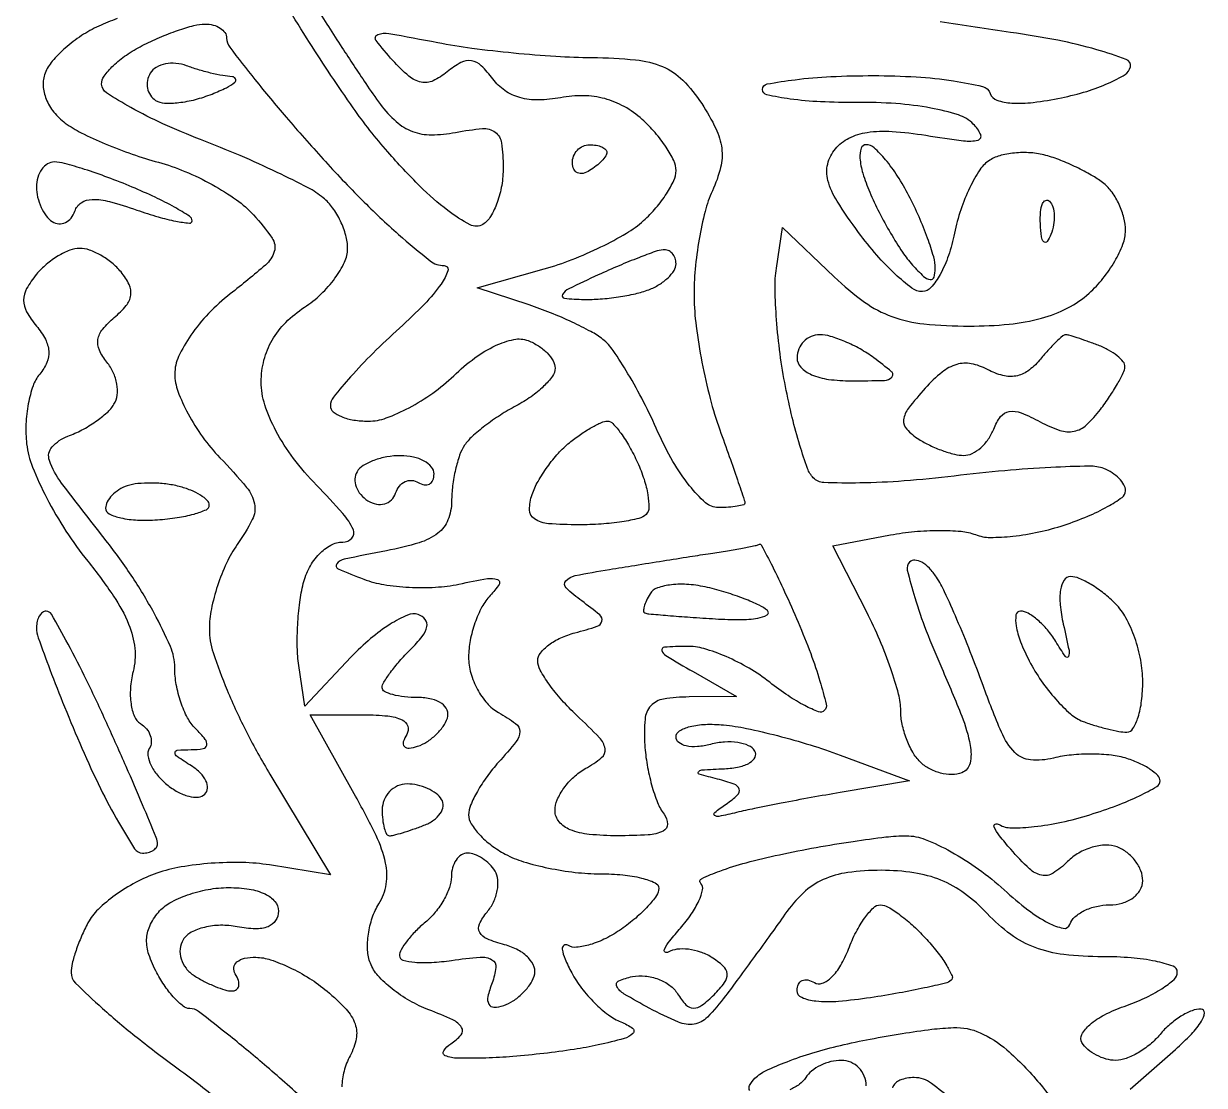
# Model space of a CAD drawing. Extents: x 3.4 to 43.8, y 4.7 to 62.8.
# Drawn here: x 3.41 to 9.18, y 27.46 to 32.66 of the extents above; entities that cross this region are included whole.
import ezdxf

# ---------------------------------------------------------------- set-up
doc = ezdxf.new("R2010")
doc.units = 0
doc.header["$MEASUREMENT"] = 0

msp = doc.modelspace()

# ---------------------------------------------------------------- linework, layer by layer
for points in [[(4.832518, 32.743945, 0.002987), (4.963767, 32.539449, 0.002892), (5.079741, 32.363345, 0.012559), (5.151704, 32.261093, 0.050808), (5.229053, 32.176366, 0.093329), (5.308754, 32.128239, 0.091166), (5.401815, 32.111757, 0.046717), (5.52015, 32.123618, -0.026706), (5.651549, 32.142117, -0.182445), (5.713419, 32.124697, -0.202731), (5.744671, 32.072012, -0.033849), (5.7528, 31.952068, -0.041952), (5.745437, 31.864462, -0.043894), (5.723558, 31.780681, -0.048049), (5.691477, 31.712395, -0.121087), (5.653251, 31.673461, -0.266757), (5.590763, 31.671448, -0.040578), (5.481565, 31.741485, -0.033309), (5.345549, 31.860297, -0.016362), (5.188204, 32.028018, -0.027678), (5.018444, 32.244318, -0.010441), (4.804649, 32.564176, -0.010305), (4.585996, 32.922645, -0.012363)], [(3.86376, 32.680914, 0.020647), (3.773335, 32.644141, 0.03861), (3.688852, 32.59747, 0.034697), (3.609293, 32.536831, 0.036419), (3.545574, 32.472081, 0.084741), (3.51095, 32.413723, 0.105524), (3.501283, 32.352316, 0.082533), (3.515968, 32.286281, 0.07488), (3.553321, 32.222965, 0.064325), (3.609432, 32.169651, 0.042344), (3.68806, 32.121796, 0.015883), (3.805411, 32.067929, 0.015602), (3.93758, 32.017065, 0.018286), (4.065901, 31.977426, -0.034324), (4.19481, 31.933034, -0.026353), (4.328752, 31.867841, -0.026963), (4.448022, 31.793135, -0.055493), (4.530408, 31.72024, -0.030287), (4.621377, 31.606591, -0.228749), (4.632341, 31.54062, -0.145831), (4.588997, 31.47369, -0.010609), (4.416943, 31.333051, 0.035837), (4.311027, 31.237174, 0.039462), (4.223557, 31.130013, 0.043301), (4.164069, 31.025911, 0.108573), (4.1454, 30.940948, 0.089285), (4.160705, 30.855921, 0.034483), (4.210306, 30.746366, 0.032781), (4.281799, 30.632233, 0.034722), (4.366356, 30.53073, -0.015758), (4.496941, 30.385534, -0.126824), (4.535562, 30.305309, -0.169565), (4.524617, 30.227408, -0.033888), (4.450956, 30.105427, 0.043837), (4.398725, 30.014917, 0.029316), (4.354655, 29.903664, 0.029538), (4.324447, 29.789876, 0.050149), (4.3146, 29.691949, 0.079995), (4.333218, 29.576327, 0.01894), (4.40174, 29.392709, 0.019014), (4.497695, 29.18517, 0.01773), (4.611247, 28.980515), (4.907894, 28.487884), (4.60945, 28.536315, 0.034937), (4.476661, 28.548436, 0.023395), (4.324124, 28.544531, 0.023596), (4.175952, 28.52673, 0.042196), (4.057217, 28.496274, 0.038915), (3.953987, 28.451012, 0.033685), (3.853652, 28.388337, 0.035142), (3.770321, 28.318722, 0.078458), (3.720614, 28.253063, 0.021198), (3.688915, 28.187274, 0.019834), (3.662127, 28.117578, 0.020261), (3.643335, 28.053855, 0.061642), (3.6378, 28.009132, 0.201991), (3.659247, 27.95821, 0.010496), (3.791818, 27.83407, 0.015261), (3.96122, 27.691079, 0.010374), (4.162116, 27.538424, -0.014876), (4.374414, 27.374069, -0.014435)], [(8.821847, 27.438684), (9.042773, 27.633369, 0.02081), (9.121098, 27.708404, 0.049716), (9.170782, 27.77165, 0.120372), (9.18461, 27.812428, 0.431699), (9.168309, 27.830727, 0.103211), (9.124259, 27.822817, 0.042741), (9.070002, 27.795338, 0.039918), (9.014947, 27.754857, 0.041087), (8.9676, 27.7065, -0.046298), (8.919059, 27.657945, -0.040918), (8.860452, 27.616877, -0.043127), (8.801057, 27.58868, -0.089495), (8.750734, 27.5796, -0.068595), (8.704087, 27.58603, -0.0525), (8.656197, 27.605094, -0.053421), (8.614301, 27.633176, -0.080166), (8.585547, 27.666389, -0.273323), (8.584749, 27.706397, -0.087021), (8.624083, 27.754323, -0.059096), (8.696235, 27.802829, -0.034613), (8.792054, 27.843865, 0.024489), (8.891688, 27.884168, 0.034354), (8.975782, 27.930333, 0.036708), (9.036217, 27.975716, 0.216623), (9.0522, 28.010876, 0.317832), (9.031191, 28.040588, 0.033573), (8.944701, 28.06478, 0.031772), (8.826516, 28.081687, 0.019645), (8.686247, 28.0872, -0.028502), (8.497375, 28.097975, -0.06118), (8.355768, 28.132057, -0.068904), (8.237347, 28.196134, -0.04579), (8.1216, 28.2987, 0.045193), (8.011027, 28.396915, 0.062226), (7.895279, 28.461914, 0.059583), (7.763203, 28.498232, 0.037348), (7.603203, 28.5102, 0.033127), (7.438852, 28.499299, 0.074141), (7.318882, 28.46474, 0.082603), (7.222264, 28.399585, 0.049611), (7.1315, 28.294733, -0.002229), (7.063196, 28.19882, -0.001442), (6.983329, 28.088395, -0.001449), (6.904663, 27.980942, -0.002743), (6.840537, 27.894874, -0.030153), (6.752023, 27.79108, -0.162952), (6.687248, 27.757247, -0.142109), (6.610264, 27.766846, -0.021114), (6.467858, 27.835391, -0.010397), (6.34478, 27.904497, -0.13754), (6.309043, 27.941722, -0.437529), (6.318462, 27.968936, -0.055054), (6.385183, 27.989774, -0.074337), (6.448161, 27.992567, -0.06473), (6.512438, 27.977289, -0.06729), (6.56823, 27.947025, -0.096756), (6.60629, 27.905881, 0.049323), (6.647238, 27.852255, 0.200945), (6.683855, 27.83575, 0.170707), (6.725343, 27.849098, 0.034003), (6.78492, 27.90108, 0.037419), (6.836289, 27.960772, 0.179254), (6.848539, 28.003203, 0.193664), (6.829817, 28.041346, 0.044617), (6.771332, 28.085141, 0.05707), (6.718027, 28.110207, 0.052817), (6.659023, 28.123401, 0.056548), (6.603415, 28.123484, 0.103574), (6.560539, 28.109376, -0.285625), (6.544926, 28.109877, -0.379043), (6.541482, 28.122951, -0.050012), (6.568436, 28.165289, -0.012953), (6.620135, 28.227573, 0.028624), (6.673406, 28.296006, 0.043553), (6.710631, 28.361447, 0.052949), (6.728771, 28.415403, 0.256388), (6.720047, 28.445353, -0.517059), (6.724112, 28.469175, -0.023913), (6.813114, 28.506759, -0.022929), (6.942004, 28.547465, -0.012199), (7.104726, 28.586538, -0.007929), (7.284327, 28.622086, -0.007806), (7.4659, 28.652122, -0.007713), (7.625767, 28.673494, -0.029377), (7.72621, 28.6794, -0.095825), (7.818346, 28.661579, -0.030884), (7.944538, 28.60157, -0.029511), (8.07987, 28.515847, -0.029135), (8.204778, 28.414447, 0.020972), (8.320962, 28.316942, 0.043143), (8.420841, 28.252917, 0.067805), (8.493766, 28.22643, 0.382708), (8.526782, 28.245247, -0.131314), (8.550943, 28.281893, -0.067207), (8.596956, 28.312873, -0.059579), (8.656464, 28.333879, -0.055135), (8.72085, 28.341, 0.070996), (8.782818, 28.349844, 0.086457), (8.835368, 28.375618, 0.100282), (8.870501, 28.413908, 0.136469), (8.883, 28.458849, 0.094662), (8.873712, 28.50747, 0.066833), (8.846442, 28.556108, 0.064662), (8.806124, 28.597389, 0.075554), (8.758548, 28.624454, 0.100935), (8.702082, 28.633869, 0.062658), (8.635523, 28.623051, 0.059195), (8.569506, 28.594787, 0.065749), (8.514502, 28.552616, -0.054725), (8.443817, 28.495915, -0.197831), (8.38815, 28.48601, -0.137648), (8.328612, 28.517621, -0.022361), (8.237104, 28.613053, -0.013507), (8.182303, 28.67909, -0.056651), (8.155273, 28.72293, -0.43773), (8.160559, 28.73594, -0.225615), (8.180129, 28.734291, 0.133158), (8.240306, 28.71808, 0.026715), (8.35219, 28.724243, 0.026496), (8.485446, 28.745942, 0.022032), (8.624279, 28.782647, 0.014491), (8.755845, 28.827932, 0.022152), (8.86675, 28.875447, 0.01818), (8.951405, 28.920106, 0.268435), (8.9676, 28.948097, 0.19929), (8.956851, 28.973994, 0.047197), (8.920011, 29.004376, 0.041381), (8.867623, 29.033858, 0.030644), (8.805595, 29.057817, 0.049197), (8.729322, 29.073995, 0.026387), (8.63315, 29.079574, 0.026012), (8.533528, 29.074904, 0.036753), (8.446045, 29.059678, -0.08326), (8.333913, 29.050727, -0.180716), (8.257033, 29.087303, -0.09247), (8.191309, 29.186586, -0.013062), (8.101287, 29.415811, 0.007002), (8.038995, 29.580254, 0.007535), (7.973571, 29.738886, 0.00718), (7.913457, 29.873282, 0.035289), (7.873236, 29.94595, 0.045638), (7.838591, 29.989926, 0.074979), (7.801316, 30.019013, 0.108754), (7.767498, 30.029337, 0.219696), (7.741916, 30.019916, 0.26198), (7.730757, 29.980055, 0.013509), (7.767268, 29.846315, 0.018586), (7.823179, 29.683449, 0.012134), (7.899114, 29.499827, -0.010349), (7.997105, 29.265243, -0.046224), (8.038635, 29.122223, -0.101005), (8.037668, 29.035081, -0.253203), (7.997607, 28.988322, -0.092587), (7.948793, 28.979351, -0.062888), (7.892613, 28.98661, -0.060805), (7.83794, 29.008166, -0.072217), (7.793509, 29.041331, -0.066871), (7.757141, 29.088986, -0.039076), (7.72648, 29.154083, -0.038354), (7.705572, 29.225335, -0.052235), (7.6986, 29.29189, 0.065628), (7.687906, 29.373014, 0.017599), (7.649724, 29.497623, 0.017517), (7.595903, 29.637399, 0.017291), (7.532215, 29.773683), (7.365829, 30.099826), (7.647758, 30.152716, -0.023414), (7.765583, 30.169155, -0.02225), (7.886458, 30.174878, -0.022838), (7.993636, 30.170283, -0.069585), (8.064454, 30.153891, 0.091332), (8.1363, 30.140501, 0.027566), (8.247638, 30.146411, 0.02661), (8.374225, 30.167015, 0.026059), (8.498811, 30.201049, 0.019445), (8.613585, 30.243944, 0.028551), (8.710396, 30.291143, 0.02778), (8.781758, 30.336509, 0.241799), (8.7984, 30.36891, 0.129886), (8.790656, 30.398219, 0.064055), (8.767336, 30.429242, 0.057032), (8.733095, 30.457177, 0.053236), (8.69265, 30.477419, 0.094394), (8.622089, 30.489489, 0.007677), (8.433725, 30.483051, 0.010107), (8.207638, 30.467261, 0.0076), (7.959704, 30.441096, -0.010844), (7.714906, 30.416867, -0.015862), (7.498581, 30.407072, -0.011242), (7.321522, 30.408659, -0.20022), (7.270668, 30.431776, -0.10118), (7.242543, 30.477933, -0.012443), (7.205123, 30.590589, -0.014303), (7.167409, 30.728354, -0.011369), (7.134375, 30.879, -0.015372), (7.1081, 31.039381, -0.013925), (7.090697, 31.206444, -0.0141), (7.083509, 31.356845, -0.042625), (7.090232, 31.459104), (7.120541, 31.658508), (7.372826, 31.416804, 0.034415), (7.521018, 31.2932, 0.069045), (7.655319, 31.221822, 0.063076), (7.811862, 31.186051, 0.024671), (8.033673, 31.1751, 0.024281), (8.228506, 31.184567, 0.042776), (8.386874, 31.213812, 0.05149), (8.515584, 31.263881, 0.065513), (8.620318, 31.336262, 0.040181), (8.688461, 31.408691, 0.037218), (8.746088, 31.492891, 0.039374), (8.785859, 31.575839, 0.092356), (8.7984, 31.643153, 0.062556), (8.790612, 31.705159, 0.045159), (8.767336, 31.770927, 0.045681), (8.73314, 31.830416, 0.070874), (8.69265, 31.873487, 0.036624), (8.64011, 31.909552, 0.017742), (8.568262, 31.948139, 0.01749), (8.49022, 31.983216, 0.024047), (8.4177, 32.008815, 0.050382), (8.344525, 32.022931, 0.040997), (8.264657, 32.023566, 0.042541), (8.190291, 32.011639, 0.079365), (8.134302, 31.987805, 0.106944), (8.086368, 31.940958, 0.033504), (8.036474, 31.853164, 0.031752), (7.992427, 31.744883, 0.030287), (7.961633, 31.630186, -0.031241), (7.932018, 31.52071, -0.044099), (7.891315, 31.428279, -0.052094), (7.846364, 31.363556, -0.218288), (7.80436, 31.3443, -0.162168), (7.753429, 31.361265, -0.026056), (7.671883, 31.42928, -0.026492), (7.58108, 31.52282, -0.02049), (7.492122, 31.633593, -0.017761), (7.387329, 31.786731, -0.073863), (7.34211, 31.888773, -0.128844), (7.341038, 31.968756, -0.112939), (7.378812, 32.043526, -0.105329), (7.445132, 32.095873, -0.077766), (7.534639, 32.123863, -0.054781), (7.655917, 32.128524, -0.021848), (7.821417, 32.109453, 0.00734), (8.00632, 32.082691, 0.090998), (8.076946, 32.086398, 0.474327), (8.089896, 32.113136, 0.087962), (8.053758, 32.16482, 0.120277), (7.980687, 32.20919, 0.030871), (7.845627, 32.242898, 0.028142), (7.675215, 32.264588, 0.020012), (7.482708, 32.270425, -0.013845), (7.306005, 32.273602, -0.022788), (7.157192, 32.287217, -0.018975), (7.043216, 32.30734, -0.353203), (7.0218, 32.333875, -0.362181), (7.044215, 32.36076, -0.014095), (7.181262, 32.381847, -0.019376), (7.356524, 32.39691, -0.011747), (7.56465, 32.4018, -0.015084), (7.77479, 32.395459, -0.022858), (7.95661, 32.376106, -0.019248), (8.098929, 32.3487, -0.260759), (8.136658, 32.314327, 0.23404), (8.169312, 32.28142, 0.067302), (8.241743, 32.267112, 0.045955), (8.347425, 32.270411, 0.020453), (8.485032, 32.293177, 0.022658), (8.608617, 32.324755, 0.031285), (8.715832, 32.364869, 0.032133), (8.796361, 32.407287, 0.205195), (8.822474, 32.4441, 0.373294), (8.802038, 32.4813, 0.018241), (8.657757, 32.5287, 0.022193), (8.466627, 32.574777, 0.013288), (8.23614, 32.6133, -0.005403), (7.890993, 32.665407, -0.061174)], [(4.795933, 27.371725, 0.006113), (4.595565, 27.548641, 0.009146), (4.415886, 27.697783, 0.004762), (4.261587, 27.818771, 0.165346), (4.21856, 27.8334, -0.170333), (4.186578, 27.844621, -0.038053), (4.143645, 27.884691, -0.035323), (4.098612, 27.941162, -0.027799), (4.057906, 28.008008, -0.040058), (4.018827, 28.097596, -0.089281), (4.00752, 28.170843, -0.102377), (4.022933, 28.23698, -0.065019), (4.065288, 28.304108, -0.092323), (4.121318, 28.350725, -0.042669), (4.20801, 28.389912, -0.040324), (4.308961, 28.416621, -0.044541), (4.409559, 28.4256, -0.037805), (4.510081, 28.417989, -0.072813), (4.587143, 28.394444, -0.105179), (4.635545, 28.357537, -0.17932), (4.653, 28.310432, -0.147212), (4.638993, 28.263888, -0.156987), (4.601907, 28.234221, -0.100043), (4.539391, 28.223884, -0.038349), (4.451417, 28.233798, 0.050782), (4.369632, 28.240965, 0.055405), (4.290526, 28.231044, 0.062549), (4.225616, 28.206582, 0.133762), (4.186778, 28.170308, 0.113497), (4.171606, 28.125657, 0.099577), (4.176384, 28.076543, 0.09308), (4.200469, 28.030405, 0.085068), (4.240311, 27.994437, 0.022865), (4.289972, 27.966076, 0.021856), (4.342757, 27.941903, 0.022404), (4.391176, 27.924723, 0.069419), (4.425343, 27.919295, 0.157323), (4.446948, 27.925817, 0.195945), (4.458322, 27.943232, 0.128516), (4.456587, 27.97027, 0.058538), (4.4415, 28.0026, -0.170422), (4.434524, 28.034397, -0.19422), (4.44953, 28.061522, -0.120953), (4.487344, 28.079375, -0.054743), (4.542257, 28.084385, -0.075732), (4.614659, 28.07199, -0.030771), (4.707701, 28.034583, -0.029573), (4.804558, 27.981303, -0.033228), (4.89056, 27.918799, -0.031824), (4.983627, 27.830602, -0.101862), (5.027768, 27.757893, -0.134448), (5.03321, 27.685762, -0.07499), (5.003484, 27.602179, 0.057321), (4.973762, 27.527085, 0.065093), (4.963551, 27.450395, 0.066134)], [(6.960391, 27.43155, -0.28424), (6.958991, 27.457216, -0.07163), (6.985191, 27.492231, -0.08737), (7.037329, 27.528757, -0.017598), (7.14196, 27.573193, -0.018086), (7.268967, 27.616731, -0.016036), (7.403961, 27.652933, -0.010126), (7.548793, 27.683756, -0.008186), (7.705393, 27.711132, -0.008288), (7.85076, 27.731635, -0.021061), (7.956965, 27.740302, -0.116621), (8.086672, 27.714969, -0.072567), (8.217789, 27.630935, -0.041382), (8.377336, 27.467463, -0.010127), (8.611189, 27.172457, -0.007018)], [(7.5294, 27.455677, 0.097375), (7.520101, 27.502974, 0.097538), (7.49359, 27.543197, 0.098326), (7.454014, 27.570132, 0.100727), (7.407493, 27.5796, 0.061875), (7.356983, 27.573325, 0.051278), (7.306037, 27.554749, 0.053305), (7.262262, 27.527388, 0.08825), (7.2333, 27.495, -0.098018), (7.203169, 27.462591, -0.052462), (7.155593, 27.435251, -0.049386)], [(8.047403, 27.306299, 0.011742), (7.849341, 27.466276, 0.165813), (7.764165, 27.495194, 0.091651), (7.694822, 27.48228, 0.209047), (7.657713, 27.445638, 0.121053)]]:
    msp.add_lwpolyline(points, format="xyb")
for points in [[(4.29345, 32.654353, -0.064631), (4.33388, 32.649589, -0.083021), (4.368136, 32.634617, -0.100127), (4.39104, 32.612082, -0.149583), (4.3992, 32.585417, 0.164878), (4.414396, 32.540587, 0.004927), (4.537967, 32.382508, 0.009313), (4.690576, 32.19834, 0.006239), (4.871598, 31.993217, 0.011756), (5.061299, 31.793248, 0.016487), (5.240493, 31.624542, 0.012773), (5.394957, 31.495296, 0.169393), (5.464042, 31.4712, -0.509219), (5.482114, 31.446351, -0.076954), (5.449347, 31.381329, -0.037354), (5.36721, 31.28283, -0.016587), (5.245444, 31.165256, 0.011307), (5.115715, 31.042614, 0.015966), (5.006277, 30.927223, 0.012082), (4.922075, 30.82783, 0.171316), (4.9068, 30.784556, 0.225482), (4.9204, 30.755932, 0.0754), (4.961355, 30.73176, 0.057372), (5.021401, 30.715267, 0.038378), (5.092521, 30.7098, 0.087695), (5.180059, 30.725272, 0.034838), (5.291903, 30.775156, 0.033139), (5.407902, 30.847146, 0.035589), (5.51047, 30.932289, -0.032497), (5.613702, 31.019066, -0.048319), (5.715049, 31.079469, -0.058925), (5.805391, 31.109729, -0.143956), (5.87465, 31.104144, -0.051752), (5.925118, 31.07852, -0.055874), (5.96784, 31.043627, -0.062876), (5.99697, 31.005206, -0.131532), (6.0066, 30.969232, -0.158362), (5.993868, 30.930041, -0.043207), (5.950685, 30.880264, -0.039163), (5.889108, 30.82928, -0.032152), (5.81625, 30.784712, 0.021907), (5.738819, 30.739497, 0.020279), (5.663557, 30.686572, 0.020748), (5.600478, 30.633987, 0.061491), (5.563745, 30.591385, 0.064137), (5.539759, 30.543049, 0.026253), (5.519468, 30.472494, 0.02545), (5.505361, 30.393467, 0.02966), (5.500295, 30.317365, -0.092271), (5.482585, 30.225859, -0.137233), (5.433631, 30.161191, -0.090317), (5.341153, 30.114224, -0.024763), (5.18175, 30.075171, 0.003661), (4.974217, 30.033518, 0.175237), (4.938507, 30.011509, 0.493245), (4.944649, 29.986938, 0.011734), (5.070876, 29.935653, 0.050627), (5.168567, 29.909531, 0.027236), (5.292687, 29.896368, 0.026836), (5.421942, 29.896687, 0.037774), (5.536176, 29.911811, -0.008661), (5.675795, 29.938636, -0.131526), (5.724456, 29.934292, -0.480873), (5.732467, 29.910415, -0.04779), (5.68935, 29.855793, 0.068913), (5.648809, 29.799736, 0.037635), (5.614664, 29.721877, 0.036674), (5.591376, 29.635975, 0.047893), (5.5836, 29.554984, 0.068528), (5.594464, 29.476089, 0.054903), (5.626572, 29.396482, 0.056384), (5.673913, 29.328128, 0.085764), (5.729889, 29.28274, -0.029951), (5.813709, 29.229004, -0.239641), (5.833878, 29.189338, -0.171109), (5.816871, 29.141097, -0.014424), (5.729889, 29.039225, 0.026757), (5.6739, 28.970279, 0.028095), (5.626572, 28.896828, 0.029225), (5.593265, 28.829224, 0.100169), (5.5836, 28.781465, 0.140202), (5.596077, 28.737843, 0.048551), (5.636312, 28.685375, 0.043633), (5.694381, 28.633162, 0.038457), (5.763046, 28.589317, 0.049297), (5.852054, 28.552429, 0.022711), (5.973749, 28.521491, 0.022235), (6.105752, 28.500313, 0.028661), (6.228346, 28.49328, -0.023558), (6.337896, 28.488116, -0.03761), (6.43023, 28.472323, -0.043717), (6.496272, 28.449557, -0.296088), (6.5142, 28.421937, -0.155626), (6.502847, 28.386346, -0.031179), (6.460448, 28.333902, -0.030211), (6.401269, 28.276728, -0.024194), (6.331213, 28.222425, -0.03568), (6.255342, 28.176978, -0.043802), (6.178698, 28.146294, -0.049622), (6.112024, 28.133188, -0.163563), (6.068973, 28.143237, 0.307343), (6.049745, 28.142414, 0.275033), (6.041956, 28.123725, 0.066964), (6.055497, 28.075857, 0.020503), (6.088294, 28.008031, 0.041054), (6.136505, 27.933385, 0.032768), (6.199776, 27.861395, 0.033796), (6.267678, 27.802238, 0.068253), (6.329384, 27.767493, -0.05952), (6.385465, 27.737188, -0.464129), (6.387736, 27.711268, -0.132686), (6.344354, 27.686125, -0.011293), (6.2181, 27.655381, -0.016243), (6.099649, 27.633363, -0.008648), (5.951874, 27.613439, -0.008599), (5.800043, 27.598279, -0.013226), (5.6682, 27.590905, -0.011165), (5.530197, 27.589926, -0.092715), (5.469113, 27.602317, -0.470128), (5.461515, 27.626301, -0.109114), (5.496133, 27.660638, 0.074315), (5.546726, 27.704327, 0.332733), (5.549215, 27.741027, 0.142885), (5.506653, 27.777776, 0.016269), (5.388215, 27.827273, -0.040097), (5.29551, 27.87131, -0.037378), (5.208689, 27.930497, -0.03959), (5.139645, 27.995103, -0.093533), (5.10278, 28.054837, -0.079909), (5.08924, 28.119336, -0.047361), (5.092957, 28.198026, -0.045964), (5.11199, 28.277974, -0.058231), (5.144444, 28.346568, 0.099666), (5.180394, 28.442201, 0.095655), (5.177303, 28.545776, 0.057575), (5.130343, 28.680415, 0.014763), (5.023663, 28.885262), (4.807734, 29.2716), (5.07376, 29.2716, -0.023157), (5.188236, 29.266295, -0.08521), (5.257973, 29.247548, -0.20898), (5.285581, 29.216456, -0.220387), (5.280717, 29.176025, 0.062249), (5.26405, 29.13961, 0.26749), (5.269007, 29.117215, 0.239538), (5.291813, 29.108631, 0.052932), (5.333887, 29.117862, 0.062336), (5.379308, 29.139594, 0.046772), (5.422992, 29.173796, 0.047637), (5.458566, 29.214531, 0.075372), (5.479612, 29.255737, 0.179733), (5.478305, 29.294261, 0.142962), (5.452166, 29.327013, 0.098609), (5.402632, 29.348933, 0.055066), (5.33685, 29.3562, -0.025927), (5.269312, 29.359704, -0.041028), (5.212373, 29.370401, -0.049648), (5.172104, 29.385877, -0.283408), (5.1606, 29.404543, -0.14123), (5.168237, 29.431042, -0.019112), (5.201205, 29.47929, -0.020785), (5.245898, 29.534647, -0.016158), (5.29883, 29.591116, 0.028753), (5.356596, 29.655937, 0.112797), (5.379545, 29.703962, 0.226451), (5.371658, 29.73854, 0.145871), (5.337375, 29.762575, 0.185752), (5.28434, 29.760157, 0.03795), (5.199918, 29.715263, 0.035234), (5.104124, 29.644675, 0.026739), (5.009421, 29.554852), (4.781151, 29.3139), (4.752364, 29.512855, -0.031354), (4.744987, 29.603727, -0.01834), (4.746992, 29.712967, -0.018296), (4.757061, 29.822564, -0.029434), (4.7745, 29.914705, -0.060737), (4.804635, 29.993043, -0.067943), (4.851868, 30.058614, -0.076928), (4.908772, 30.102536, -0.126615), (4.967308, 30.1176, 0.206205), (5.012653, 30.137132, 0.306341), (5.019425, 30.178343, 0.073544), (4.967751, 30.257472, 0.011114), (4.838796, 30.396578, -0.030631), (4.726511, 30.527601, -0.039079), (4.64081, 30.661548, -0.04414), (4.586278, 30.789516, -0.078816), (4.5684, 30.902227, -0.063897), (4.582085, 31.008874, -0.067511), (4.622215, 31.106485, -0.064737), (4.688663, 31.193142, -0.05187), (4.7799, 31.26748, 0.044821), (4.860815, 31.331535, 0.044443), (4.929272, 31.409153, 0.04814), (4.976345, 31.488089, 0.110832), (4.9914, 31.555171, 0.067652), (4.982653, 31.61952, 0.044536), (4.956349, 31.68957, 0.044271), (4.917753, 31.754442, 0.063305), (4.872079, 31.80331, 0.053159), (4.797923, 31.852587, 0.009145), (4.646539, 31.927968, 0.009868), (4.464709, 32.010037, 0.008674), (4.271838, 32.088619, -0.014064), (4.087302, 32.166134, -0.020994), (3.931126, 32.245031, -0.016929), (3.811251, 32.317479, -0.242225), (3.787301, 32.3595, -0.170668), (3.799341, 32.399073, -0.044012), (3.844086, 32.449946, -0.039604), (3.90863, 32.502383, -0.031434), (3.985692, 32.548603, -0.018564), (4.070791, 32.588696, -0.018049), (4.159424, 32.622774, -0.018288), (4.239387, 32.64702, -0.061587)], [(5.432157, 32.563945, 0.014946), (5.599418, 32.536763, 0.008427), (5.803671, 32.513301, 0.008405), (6.010739, 32.496554, 0.013624), (6.18722, 32.490084, -0.021335), (6.400767, 32.478957, -0.075823), (6.533308, 32.445667, -0.097965), (6.631362, 32.379624, -0.05072), (6.72478, 32.264431, -0.032126), (6.793859, 32.1426, -0.082769), (6.822351, 32.045861, -0.091659), (6.816515, 31.95116, -0.045824), (6.77681, 31.837451, 0.043853), (6.741189, 31.736713, 0.020218), (6.71193, 31.600638, 0.019845), (6.692524, 31.454126, 0.025969), (6.687113, 31.319169, 0.029061), (6.697226, 31.174855, 0.015595), (6.725548, 30.998518, 0.01548), (6.765755, 30.819888, 0.023362), (6.81274, 30.6675, -0.00155), (6.859556, 30.536275, -0.002378), (6.899215, 30.422292, -0.000794), (6.932867, 30.323558, -0.066787), (6.935926, 30.30795, -0.359179), (6.929881, 30.299651, -0.02271), (6.898152, 30.293013, -0.025101), (6.855928, 30.288323, -0.015108), (6.805543, 30.2868, -0.184103), (6.743379, 30.310492, -0.042182), (6.664697, 30.393571, -0.037532), (6.583474, 30.512581, -0.026851), (6.510428, 30.656324, 0.014247), (6.440016, 30.803982, 0.015861), (6.363632, 30.942097, 0.015336), (6.291523, 31.055202, 0.075994), (6.240235, 31.110264, 0.043858), (6.182218, 31.148401, 0.014191), (6.0903, 31.194569, 0.014028), (5.984696, 31.240347, 0.01531), (5.8797, 31.278717), (5.6259, 31.362752), (5.953156, 31.455219, 0.024226), (6.090123, 31.50119, 0.020085), (6.231044, 31.562845, 0.020549), (6.355768, 31.629961, 0.05024), (6.439606, 31.691755, 0.031546), (6.500529, 31.754312, 0.033112), (6.552037, 31.823077, 0.035117), (6.588047, 31.887989, 0.109505), (6.5988, 31.9365, 0.112423), (6.58767, 31.985377, 0.034248), (6.549968, 32.051795, 0.032368), (6.496184, 32.122623, 0.030272), (6.432564, 32.187617, 0.05648), (6.345562, 32.250087, 0.062561), (6.24966, 32.288941, 0.061317), (6.145463, 32.303357, 0.051016), (6.033965, 32.293639, -0.043232), (5.925511, 32.282486, -0.071768), (5.834488, 32.29413, -0.083536), (5.760311, 32.328798, -0.084081), (5.701755, 32.385766, 0.042914), (5.645473, 32.450308, 0.155061), (5.597205, 32.474234, 0.163588), (5.545605, 32.465282, 0.049201), (5.478696, 32.420055, -0.064492), (5.409817, 32.376494, -0.161893), (5.351504, 32.369811, -0.125536), (5.291065, 32.399504, -0.032214), (5.212348, 32.47596, -0.01992), (5.130809, 32.57361, -0.4973), (5.138778, 32.602735, -0.140097), (5.19309, 32.608314, -0.003746)], [(4.203177, 32.449867, 0.069109), (4.151386, 32.461907, 0.073374), (4.099366, 32.458987, 0.081403), (4.05509, 32.442068, 0.123057), (4.025677, 32.413413, 0.091336), (4.011679, 32.377473, 0.095797), (4.011746, 32.339529, 0.099531), (4.025786, 32.305489, 0.107314), (4.051607, 32.280582, 0.128929), (4.095021, 32.267288, 0.038202), (4.165023, 32.269787, 0.03555), (4.246338, 32.284846, 0.03174), (4.327937, 32.311673, 0.017573), (4.39812, 32.3427, 0.063848), (4.438858, 32.369326, 0.33398), (4.442574, 32.385967, 0.279891), (4.427269, 32.396438, -0.030718), (4.380522, 32.401867, -0.014256), (4.320674, 32.414345, -0.014061), (4.258363, 32.431066, -0.019029)], [(6.1758, 32.0634, -0.042167), (6.208189, 32.060664, -0.061769), (6.235549, 32.052441, -0.081139), (6.254101, 32.040359, -0.210953), (6.2604, 32.026093, -0.151918), (6.254855, 32.008265, -0.038439), (6.235549, 31.984386, -0.035638), (6.208183, 31.959257, -0.029505), (6.1758, 31.9365, -0.082592), (6.143474, 31.923259, -0.161196), (6.116051, 31.925891, -0.182303), (6.097823, 31.943779, -0.108972), (6.0912, 31.973807, -0.093332), (6.09764, 32.008007, -0.09642), (6.116051, 32.037082, -0.099167), (6.14352, 32.056542, -0.105053)], [(7.529041, 32.0634, 0.324817), (7.504735, 32.045748, 0.09802), (7.498984, 31.997695, 0.055583), (7.513052, 31.923486, 0.025438), (7.546827, 31.83075, 0.018331), (7.592651, 31.732599, 0.014551), (7.649012, 31.630052, 0.014794), (7.706912, 31.537952, 0.035286), (7.756513, 31.474221, 0.019473), (7.810547, 31.418591, 0.15366), (7.842436, 31.402948, 0.371124), (7.861372, 31.41481, 0.075257), (7.8678, 31.457273, 0.070407), (7.859733, 31.51428, 0.016548), (7.829885, 31.606111, 0.016725), (7.788135, 31.710399, 0.015753), (7.738727, 31.813801, 0.023731), (7.683405, 31.909379, 0.03165), (7.62389, 31.99008, 0.032805), (7.568169, 32.048203, 0.187375)], [(3.555917, 31.9788, 0.138406), (3.52262, 31.969403, 0.10011), (3.494249, 31.94299, 0.085793), (3.475147, 31.903484, 0.069919), (3.4686, 31.856893, 0.057006), (3.47434, 31.806715, 0.05003), (3.491329, 31.756749, 0.052808), (3.51634, 31.714377, 0.094898), (3.545974, 31.687166, 0.119424), (3.578029, 31.67669, 0.129019), (3.610328, 31.682517, 0.117058), (3.637898, 31.704278, 0.087176), (3.656398, 31.738493, -0.170421), (3.688072, 31.77936, -0.140311), (3.741154, 31.795492, -0.070521), (3.825871, 31.784885, -0.017516), (3.959723, 31.743421, 0.013109), (4.063393, 31.710302, 0.023232), (4.150606, 31.689279, 0.021388), (4.21673, 31.679467, 0.445176), (4.23, 31.691418, 0.257988), (4.217985, 31.713153, 0.012268), (4.143819, 31.757242, 0.017547), (4.049051, 31.806183, 0.011459), (3.936617, 31.856217, 0.009665), (3.81789, 31.90315, 0.011403), (3.703766, 31.942791, 0.01034), (3.606372, 31.971943, 0.067641)], [(8.426512, 31.786687, -0.126455), (8.442861, 31.759029, -0.060344), (8.449558, 31.717972, -0.05415), (8.446392, 31.670803, -0.051402), (8.433191, 31.624537, -0.054073), (8.414448, 31.589287, -0.470617), (8.39903, 31.587828, -0.168741), (8.387074, 31.612511, -0.018894), (8.382079, 31.67565, -0.028489), (8.383009, 31.734547, -0.077125), (8.392376, 31.775154, -0.208169), (8.407997, 31.790597, -0.296942)], [(3.6801, 31.5558, 0.092812), (3.631859, 31.546767, 0.042584), (3.574172, 31.518523, 0.040219), (3.516745, 31.477455, 0.044245), (3.4686, 31.4289, 0.045289), (3.420456, 31.35886, 0.128626), (3.405582, 31.302, 0.128626), (3.420456, 31.24514, 0.045289), (3.4686, 31.1751, -0.050793), (3.511939, 31.110544, -0.106109), (3.528489, 31.052617, -0.118142), (3.519062, 30.997144, -0.072429), (3.484328, 30.940251, 0.08998), (3.45171, 30.88238, 0.037292), (3.428604, 30.795248, 0.035356), (3.417214, 30.695757, 0.038179), (3.420435, 30.598211, 0.068443), (3.448857, 30.485017, 0.024321), (3.518769, 30.333105, 0.023603), (3.612731, 30.171681, 0.025658), (3.719103, 30.024444, -0.020273), (3.846248, 29.852387, -0.051507), (3.919664, 29.715717, -0.07153), (3.94959, 29.597132, -0.087797), (3.941527, 29.483368, 0.04363), (3.928563, 29.402367, 0.052774), (3.931175, 29.325465, 0.061529), (3.947802, 29.263537, 0.159331), (3.977269, 29.228639, -0.078671), (4.007007, 29.203048, -0.090664), (4.025655, 29.170656, -0.100779), (4.030473, 29.136625, -0.123963), (4.020811, 29.10614, 0.179009), (4.013883, 29.07184, 0.074512), (4.028224, 29.026081, 0.060524), (4.060246, 28.97649, 0.045986), (4.106076, 28.93073, 0.047609), (4.159413, 28.894429, 0.063766), (4.213803, 28.873015, 0.079632), (4.260963, 28.868817, 0.180744), (4.293044, 28.883444, 0.189199), (4.305561, 28.912131, 0.120964), (4.298125, 28.948201, 0.086745), (4.270847, 28.986642, 0.054226), (4.22755, 29.021104, -0.008454), (4.156745, 29.067577, -0.242285), (4.146645, 29.086169, -0.400304), (4.157765, 29.098365, -0.014853), (4.22577, 29.101105, 0.037242), (4.283732, 29.106044, 0.311655), (4.301734, 29.12328, 0.227685), (4.29468, 29.151508, 0.023205), (4.24692, 29.20392, -0.076231), (4.207981, 29.256966, -0.03835), (4.175221, 29.333507, -0.036951), (4.152881, 29.419607, -0.045031), (4.1454, 29.502509, 0.10256), (4.123948, 29.605993, 0.02252), (4.043896, 29.770101, 0.022535), (3.932126, 29.954908, 0.019977), (3.799853, 30.136728, -0.005723), (3.591319, 30.406841, -0.076078), (3.531878, 30.517181, -0.275404), (3.545026, 30.58368, -0.12154), (3.621996, 30.63591, 0.033482), (3.690465, 30.66659, 0.029237), (3.757535, 30.707402, 0.030357), (3.813853, 30.751637, 0.072809), (3.847926, 30.792177, 0.110842), (3.863266, 30.836557, 0.069778), (3.861761, 30.891621, 0.06469), (3.844414, 30.948535, 0.067017), (3.81324, 30.998381, -0.06653), (3.776288, 31.057339, -0.148624), (3.769399, 31.109262, -0.131899), (3.792562, 31.160379, -0.047617), (3.8493, 31.2174, 0.046398), (3.907263, 31.275369, 0.137248), (3.929996, 31.326301, 0.150928), (3.921961, 31.378555, 0.060212), (3.882284, 31.440125, 0.048168), (3.837705, 31.484385, 0.041493), (3.783292, 31.52182, 0.043536), (3.727714, 31.547488, 0.086625)], [(6.53535, 31.548929, 0.058714), (6.49739, 31.540234, 0.006909), (6.415985, 31.509939, 0.008197), (6.319928, 31.470847, 0.006629), (6.2181, 31.425845, 0.005258), (6.073431, 31.357753, 0.148606), (6.043306, 31.329941, 0.5469), (6.052675, 31.311527, 0.019607), (6.147731, 31.305816, 0.024662), (6.227746, 31.308098, 0.017727), (6.316588, 31.318205, 0.017969), (6.40064, 31.333906, 0.036469), (6.464981, 31.353351, 0.045844), (6.516176, 31.37859, 0.052351), (6.559491, 31.411811, 0.059761), (6.589175, 31.447591, 0.144282), (6.5988, 31.480251, 0.084299), (6.59399, 31.508579, 0.102723), (6.580162, 31.531589, 0.113156), (6.559534, 31.545689, 0.121114)], [(7.30173, 31.1328, 0.100947), (7.259474, 31.124181, 0.098374), (7.223527, 31.099665, 0.097484), (7.199446, 31.063052, 0.097162), (7.191, 31.02, 0.19317), (7.2097, 30.973404, 0.101617), (7.261836, 30.937353, 0.067783), (7.345372, 30.914496, 0.032942), (7.455994, 30.9072, 0.006318), (7.618345, 30.909251, 0.194754), (7.654677, 30.925041, 0.436703), (7.653402, 30.951937, 0.017152), (7.566724, 31.02, 0.030146), (7.49953, 31.063173, 0.027103), (7.425249, 31.099665, 0.028102), (7.354953, 31.125027, 0.072642)], [(8.50574, 31.1328, 0.183071), (8.491328, 31.12734, 0.011601), (8.457564, 31.096045, 0.015825), (8.418478, 31.055614, 0.011028), (8.376875, 31.007678, -0.063524), (8.320558, 30.955087, -0.112611), (8.262334, 30.930468, -0.109471), (8.198026, 30.93319, -0.057818), (8.123365, 30.962655, 0.075019), (8.043805, 30.990946, 0.121458), (7.97245, 30.987386, 0.098471), (7.900658, 30.949287, 0.037776), (7.818362, 30.871113, 0.019279), (7.736509, 30.773341, 0.133747), (7.712839, 30.716172, 0.222687), (7.727644, 30.670205, 0.064333), (7.786564, 30.621331, 0.029925), (7.840955, 30.591322, 0.024547), (7.902217, 30.565764, 0.025221), (7.961012, 30.547851, 0.05804), (8.006799, 30.541895, 0.117952), (8.047501, 30.551058, 0.066522), (8.089808, 30.579329, 0.06056), (8.127232, 30.621326, 0.060199), (8.153594, 30.671148, -0.071185), (8.18749, 30.731955, -0.193575), (8.229065, 30.756747, -0.13404), (8.287421, 30.750231, -0.028433), (8.381078, 30.706761, 0.040795), (8.477736, 30.664768, 0.132908), (8.546787, 30.66034, 0.136967), (8.607414, 30.691325, 0.044416), (8.675743, 30.766563, 0.014497), (8.720841, 30.829794, 0.01744), (8.759359, 30.891826, 0.016277), (8.787961, 30.945675, 0.101921), (8.795709, 30.975699, 0.186427), (8.787632, 31.000138, 0.051121), (8.7583, 31.029202, 0.04428), (8.71561, 31.057796, 0.033827), (8.664581, 31.081449, 0.005778), (8.611502, 31.101116, 0.007654), (8.562721, 31.117716, 0.005689), (8.52166, 31.130476, 0.072609)], [(6.26299, 30.7098, -0.209723), (6.289671, 30.698094, -0.02903), (6.328906, 30.650151, -0.029196), (6.370924, 30.584515, -0.020884), (6.410361, 30.506741, -0.028168), (6.442072, 30.425274, -0.037951), (6.460798, 30.348425, -0.04201), (6.46578, 30.285647, -0.197669), (6.452141, 30.252941, -0.139184), (6.416681, 30.233161, -0.019926), (6.334247, 30.217105, -0.021365), (6.232734, 30.205914, -0.016772), (6.122055, 30.2022, -0.018457), (5.974626, 30.207644, -0.126248), (5.906309, 30.230663, -0.251436), (5.881863, 30.2752, -0.086183), (5.894177, 30.35025, -0.045615), (5.923371, 30.41463, -0.026775), (5.969079, 30.485874, -0.026615), (6.022867, 30.552774, -0.040565), (6.076891, 30.60405, -0.018665), (6.131163, 30.644533, -0.021711), (6.185698, 30.678736, -0.021343), (6.233758, 30.703395, -0.108266)], [(5.250193, 30.5406, 0.043792), (5.183768, 30.534771, 0.04485), (5.119924, 30.517466, 0.048963), (5.067647, 30.492073, 0.117332), (5.037313, 30.461846, 0.128813), (5.026619, 30.426949, 0.100718), (5.03294, 30.387683, 0.089052), (5.055419, 30.350014, 0.075537), (5.090777, 30.319967, 0.088138), (5.132306, 30.303488, 0.117627), (5.172714, 30.304792, 0.128783), (5.205603, 30.323736, 0.118122), (5.226283, 30.356949, -0.086233), (5.2449, 30.391536, -0.116487), (5.272578, 30.413601, -0.129238), (5.304946, 30.419627, -0.120726), (5.337026, 30.409234, 0.092807), (5.366552, 30.397833, 0.171257), (5.391671, 30.401779, 0.174358), (5.408452, 30.420511, 0.096615), (5.4144, 30.451007, 0.177572), (5.401862, 30.485199, 0.092354), (5.366164, 30.514282, 0.072446), (5.313018, 30.533973, 0.052595)], [(4.16655, 30.390064, 0.034144), (4.102114, 30.402156, 0.026542), (4.030926, 30.40673, 0.027192), (3.963819, 30.403825, 0.056791), (3.91275, 30.392881, 0.058712), (3.872313, 30.373752, 0.061252), (3.838064, 30.345972, 0.068182), (3.814827, 30.314155, 0.124295), (3.807, 30.283156, 0.288595), (3.824217, 30.25581, 0.057097), (3.881504, 30.236004, 0.044629), (3.963434, 30.225325, 0.027571), (4.060632, 30.226756, 0.019777), (4.157848, 30.237433, 0.031267), (4.239809, 30.255028, 0.032347), (4.29993, 30.276203, 0.299596), (4.314432, 30.298083, 0.206126), (4.304516, 30.321314, 0.051142), (4.271061, 30.347205, 0.043806), (4.223225, 30.371437, 0.031899)], [(7.003656, 30.106079, -0.40317), (7.017335, 30.101524, -0.003812), (7.070161, 29.998868, -0.009799), (7.129855, 29.874667, -0.005869), (7.196133, 29.724926, -0.011494), (7.257746, 29.571545, -0.01765), (7.303267, 29.435859, -0.012345), (7.333419, 29.324179, -0.261853), (7.324481, 29.292281, -0.296502), (7.296549, 29.28636, -0.027889), (7.229464, 29.316588, -0.02863), (7.147175, 29.365506, -0.018233), (7.057146, 29.431155, 0.03436), (6.95695, 29.499384, 0.030178), (6.844006, 29.556584, 0.031393), (6.735474, 29.595672, 0.075059), (6.650841, 29.607002, 0.01081), (6.54175, 29.602814, 0.473158), (6.52992, 29.586483, 0.196913), (6.548637, 29.561648, 0.004202), (6.6834, 29.4831), (6.8949, 29.362196), (6.663198, 29.359198, 0.035269), (6.537589, 29.348692, 0.169576), (6.475196, 29.315419, 0.168529), (6.446861, 29.250405, 0.034736), (6.445891, 29.12355, 0.027539), (6.457259, 29.026721, 0.024768), (6.479445, 28.928177, 0.025573), (6.50828, 28.841779, 0.068126), (6.539902, 28.78515, -0.157106), (6.556832, 28.73631, -0.297479), (6.535718, 28.702354, -0.094511), (6.4625, 28.683832, -0.014827), (6.313059, 28.6794, -0.024491), (6.174004, 28.686215, -0.070837), (6.080576, 28.709018, -0.121635), (6.026603, 28.747787, -0.178307), (6.0066, 28.802096, -0.100869), (6.017417, 28.855171, -0.055313), (6.05009, 28.913223, -0.051896), (6.098024, 28.967127, -0.056986), (6.15465, 29.008103, 0.041498), (6.234513, 29.062215, 0.26946), (6.251221, 29.105816, 0.153204), (6.224527, 29.159086, 0.012592), (6.11235, 29.269402, -0.022952), (6.039483, 29.344091, -0.027053), (5.977915, 29.421317, -0.027537), (5.933874, 29.490958, -0.127902), (5.922, 29.536616, -0.168843), (5.93508, 29.574245, -0.064242), (5.975377, 29.613589, -0.054165), (6.034177, 29.648588, -0.043251), (6.103709, 29.673358, 0.013333), (6.213468, 29.705211, 0.268506), (6.235961, 29.72999, 0.280709), (6.225172, 29.760992, 0.014295), (6.137313, 29.829173, -0.032739), (6.061243, 29.892834, -0.402017), (6.059724, 29.927312, -0.165271), (6.104863, 29.953322, -0.008515), (6.272854, 29.983569, -0.000551), (6.396907, 30.00359, -0.000398), (6.535307, 30.025657, -0.000402), (6.666911, 30.046425, -0.000873), (6.768, 30.062113, 0.003351), (6.850782, 30.075381, 0.004706), (6.924468, 30.088412, 0.002841), (6.986244, 30.100301, 0.062384)], [(8.529386, 29.9484, 0.257835), (8.498168, 29.931156, 0.103295), (8.480601, 29.883851, 0.06314), (8.478855, 29.809904, 0.030005), (8.494291, 29.71575, -0.00438), (8.522089, 29.587676, -0.156394), (8.518934, 29.557827, -0.589817), (8.504793, 29.556559, -0.012095), (8.456958, 29.63115, 0.037451), (8.416436, 29.687802, 0.041486), (8.369165, 29.73571, 0.045608), (8.322398, 29.768958, 0.132483), (8.284424, 29.7792, 0.369135), (8.262579, 29.760528, 0.083334), (8.263105, 29.707658, 0.049865), (8.285343, 29.629111, 0.025432), (8.327799, 29.535652, 0.031768), (8.386092, 29.438572, 0.030455), (8.456975, 29.348209, 0.031905), (8.529363, 29.276462, 0.087914), (8.59069, 29.239552, 0.016618), (8.648821, 29.219435, 0.014955), (8.710229, 29.202437, 0.015175), (8.76621, 29.190518, 0.044888), (8.805319, 29.187, 0.264172), (8.835211, 29.203978, 0.058537), (8.860181, 29.259779, 0.04629), (8.877355, 29.339836, 0.029709), (8.883, 29.434757, 0.046696), (8.873208, 29.539372, 0.037347), (8.843948, 29.648788, 0.038604), (8.801035, 29.74668, 0.073907), (8.750057, 29.815457, 0.029846), (8.692713, 29.866335, 0.030968), (8.630396, 29.909348, 0.032578), (8.572121, 29.939471, 0.103353)], [(6.752035, 29.895488, 0.037939), (6.661113, 29.909723, 0.047805), (6.575972, 29.908353, 0.055572), (6.508149, 29.892998, 0.172569), (6.472092, 29.864111, 0.025552), (6.453853, 29.83092, 0.044406), (6.442709, 29.80155, 0.060529), (6.439331, 29.779636, 0.330623), (6.445757, 29.770373, 0.059355), (6.465295, 29.766269, 0.001407), (6.558417, 29.758272, 0.003078), (6.667798, 29.749867, 0.002083), (6.79257, 29.741573, 0.016329), (6.911224, 29.738066, 0.038519), (6.9994, 29.745144, 0.089823), (7.044077, 29.760761, 0.512184), (7.04637, 29.781777, 0.073573), (7.006201, 29.808434, 0.017586), (6.932325, 29.840003, 0.017698), (6.84402, 29.870573, 0.016687)], [(3.516206, 29.7792, 0.162713), (3.498047, 29.77313, 0.096145), (3.482584, 29.755987, 0.077445), (3.472138, 29.7304, 0.058326), (3.4686, 29.700176, 0.085327), (3.477519, 29.648294, 0.004751), (3.533976, 29.49362, 0.007217), (3.605903, 29.310311, 0.005213), (3.691158, 29.107976, 0.011281), (3.781774, 28.911312, 0.017252), (3.869943, 28.745546, 0.011944), (3.94909, 28.615644, 0.25526), (3.987258, 28.5948, 0.058125), (4.015385, 28.598081, 0.07728), (4.039197, 28.607771, 0.096036), (4.055152, 28.622114, 0.163197), (4.0608, 28.638958, 0.097907), (4.054571, 28.670463, 0.001728), (3.987805, 28.831131, 0.004272), (3.907536, 29.017935, 0.002827), (3.812306, 29.231158, 0.006742), (3.713617, 29.441233, 0.010673), (3.622822, 29.618213, 0.004877), (3.542179, 29.764052, 0.270291)], [(6.83145, 29.222254, -0.02809), (6.944248, 29.205084, -0.011496), (7.095164, 29.169713, -0.011332), (7.255897, 29.124211, -0.014231), (7.4025, 29.074487), (7.7409, 28.948864), (7.4025, 28.891345, 0.002934), (7.260533, 28.866356, 0.002642), (7.113802, 28.838838, 0.002647), (6.982493, 28.812772, 0.008358), (6.8949, 28.793371, -0.007586), (6.808983, 28.774202, -0.223949), (6.787805, 28.779301, -0.484175), (6.787918, 28.793549, -0.014076), (6.843729, 28.83449, 0.032919), (6.900168, 28.879255, 0.300206), (6.907588, 28.908178, 0.229355), (6.883622, 28.932255, 0.021537), (6.801429, 28.957118, -0.005994), (6.7125, 28.981029, -0.513952), (6.708444, 28.992257, -0.229809), (6.724884, 29.001587, -0.003553), (6.836443, 29.007986, 0.039088), (6.908007, 29.017221, 0.080776), (6.960487, 29.037435, 0.1469), (6.985828, 29.064626, 0.25856), (6.984409, 29.094458, 0.15438), (6.954009, 29.120634, 0.064046), (6.901271, 29.135606, 0.054994), (6.836123, 29.138137, 0.046215), (6.767916, 29.126891, -0.043362), (6.703127, 29.115829, -0.074087), (6.648478, 29.119411, -0.111319), (6.612204, 29.136271, -0.232556), (6.5988, 29.163532, -0.26537), (6.615586, 29.192933, -0.07162), (6.667141, 29.214139, -0.052788), (6.742311, 29.224867, -0.032807)], [(5.282507, 28.9332, 0.103216), (5.23599, 28.923494, 0.098834), (5.19641, 28.895923, 0.096907), (5.169888, 28.854738, 0.095012), (5.1606, 28.8063, 0.026361), (5.163165, 28.757674, 0.041645), (5.170993, 28.716677, 0.050709), (5.182326, 28.687737, 0.281131), (5.195981, 28.6794, 0.065096), (5.216955, 28.682142, 0.008608), (5.260135, 28.69443, 0.009863), (5.311051, 28.710974, 0.008128), (5.364695, 28.730565, 0.060475), (5.412231, 28.75575, 0.091339), (5.445112, 28.788947, 0.120446), (5.458478, 28.824598, 0.169737), (5.451221, 28.857465, 0.096533), (5.424409, 28.886475, 0.052635), (5.382354, 28.910953, 0.049696), (5.33261, 28.927582, 0.055887)], [(5.578607, 28.5948, 0.144829), (5.548249, 28.585818, 0.099375), (5.522385, 28.560566, 0.083585), (5.504954, 28.522808, 0.066527), (5.499, 28.478259, -0.086594), (5.489882, 28.426003, -0.04354), (5.461723, 28.365015, -0.041499), (5.420656, 28.305309, -0.048188), (5.3721, 28.2564, 0.025548), (5.323525, 28.211706, 0.030014), (5.282477, 28.164515, 0.031216), (5.253294, 28.121254, 0.13355), (5.2452, 28.091493, 0.339661), (5.261125, 28.070755, 0.043593), (5.320074, 28.060398, 0.036526), (5.40237, 28.059264, 0.021624), (5.500091, 28.069314, -0.015751), (5.639721, 28.085334, -0.149308), (5.697862, 28.072716, -0.303772), (5.71705, 28.035021, -0.061935), (5.69811, 27.958519, 0.033846), (5.677676, 27.892166, 0.179089), (5.682278, 27.855046, 0.28501), (5.707342, 27.840099, 0.076194), (5.755182, 27.848294, 0.064505), (5.801393, 27.87065, 0.047047), (5.846038, 27.906271, 0.047612), (5.882579, 27.948939, 0.072949), (5.904476, 27.992327, 0.167957), (5.903988, 28.036397, 0.103571), (5.876598, 28.081045, 0.081382), (5.826116, 28.119558, 0.058449), (5.75993, 28.145423, -0.032224), (5.673771, 28.173994, -0.174646), (5.637667, 28.206333, -0.23973), (5.636679, 28.247527, -0.061609), (5.6737, 28.305327, 0.062442), (5.705441, 28.355067, 0.062921), (5.72382, 28.410975, 0.069079), (5.726704, 28.464334, 0.117948), (5.71279, 28.506494, 0.058465), (5.686009, 28.540272, 0.050438), (5.650861, 28.56886, 0.052999), (5.613082, 28.588344, 0.092828)], [(7.598794, 28.341, -0.134553), (7.636735, 28.330602, -0.026665), (7.695879, 28.291145, -0.026481), (7.761769, 28.236255, -0.021929), (7.825969, 28.171281, -0.018881), (7.882339, 28.104058, -0.030816), (7.924242, 28.042603, -0.032069), (7.949696, 27.992828, -0.327734), (7.944831, 27.971554, -0.120082), (7.917529, 27.957563, -0.005502), (7.814685, 27.934183, -0.008897), (7.690824, 27.909753, -0.006238), (7.55055, 27.886473, -0.016943), (7.394649, 27.867974, -0.045706), (7.283234, 27.868767, -0.077804), (7.214182, 27.886677, -0.298885), (7.191, 27.921993, -0.107614), (7.197623, 27.952408, -0.181575), (7.215898, 27.970586, -0.162289), (7.243376, 27.973392, -0.083581), (7.275758, 27.960202, 0.239644), (7.314439, 27.956978, 0.097656), (7.359809, 27.98683, 0.067162), (7.405151, 28.045249, 0.040667), (7.442865, 28.124409, -0.027753), (7.479782, 28.207343, -0.037436), (7.522637, 28.277376, -0.041245), (7.565065, 28.327097, -0.198012)]]:
    msp.add_lwpolyline(points, format="xyb", close=True)

doc.saveas('drawing.dxf')
